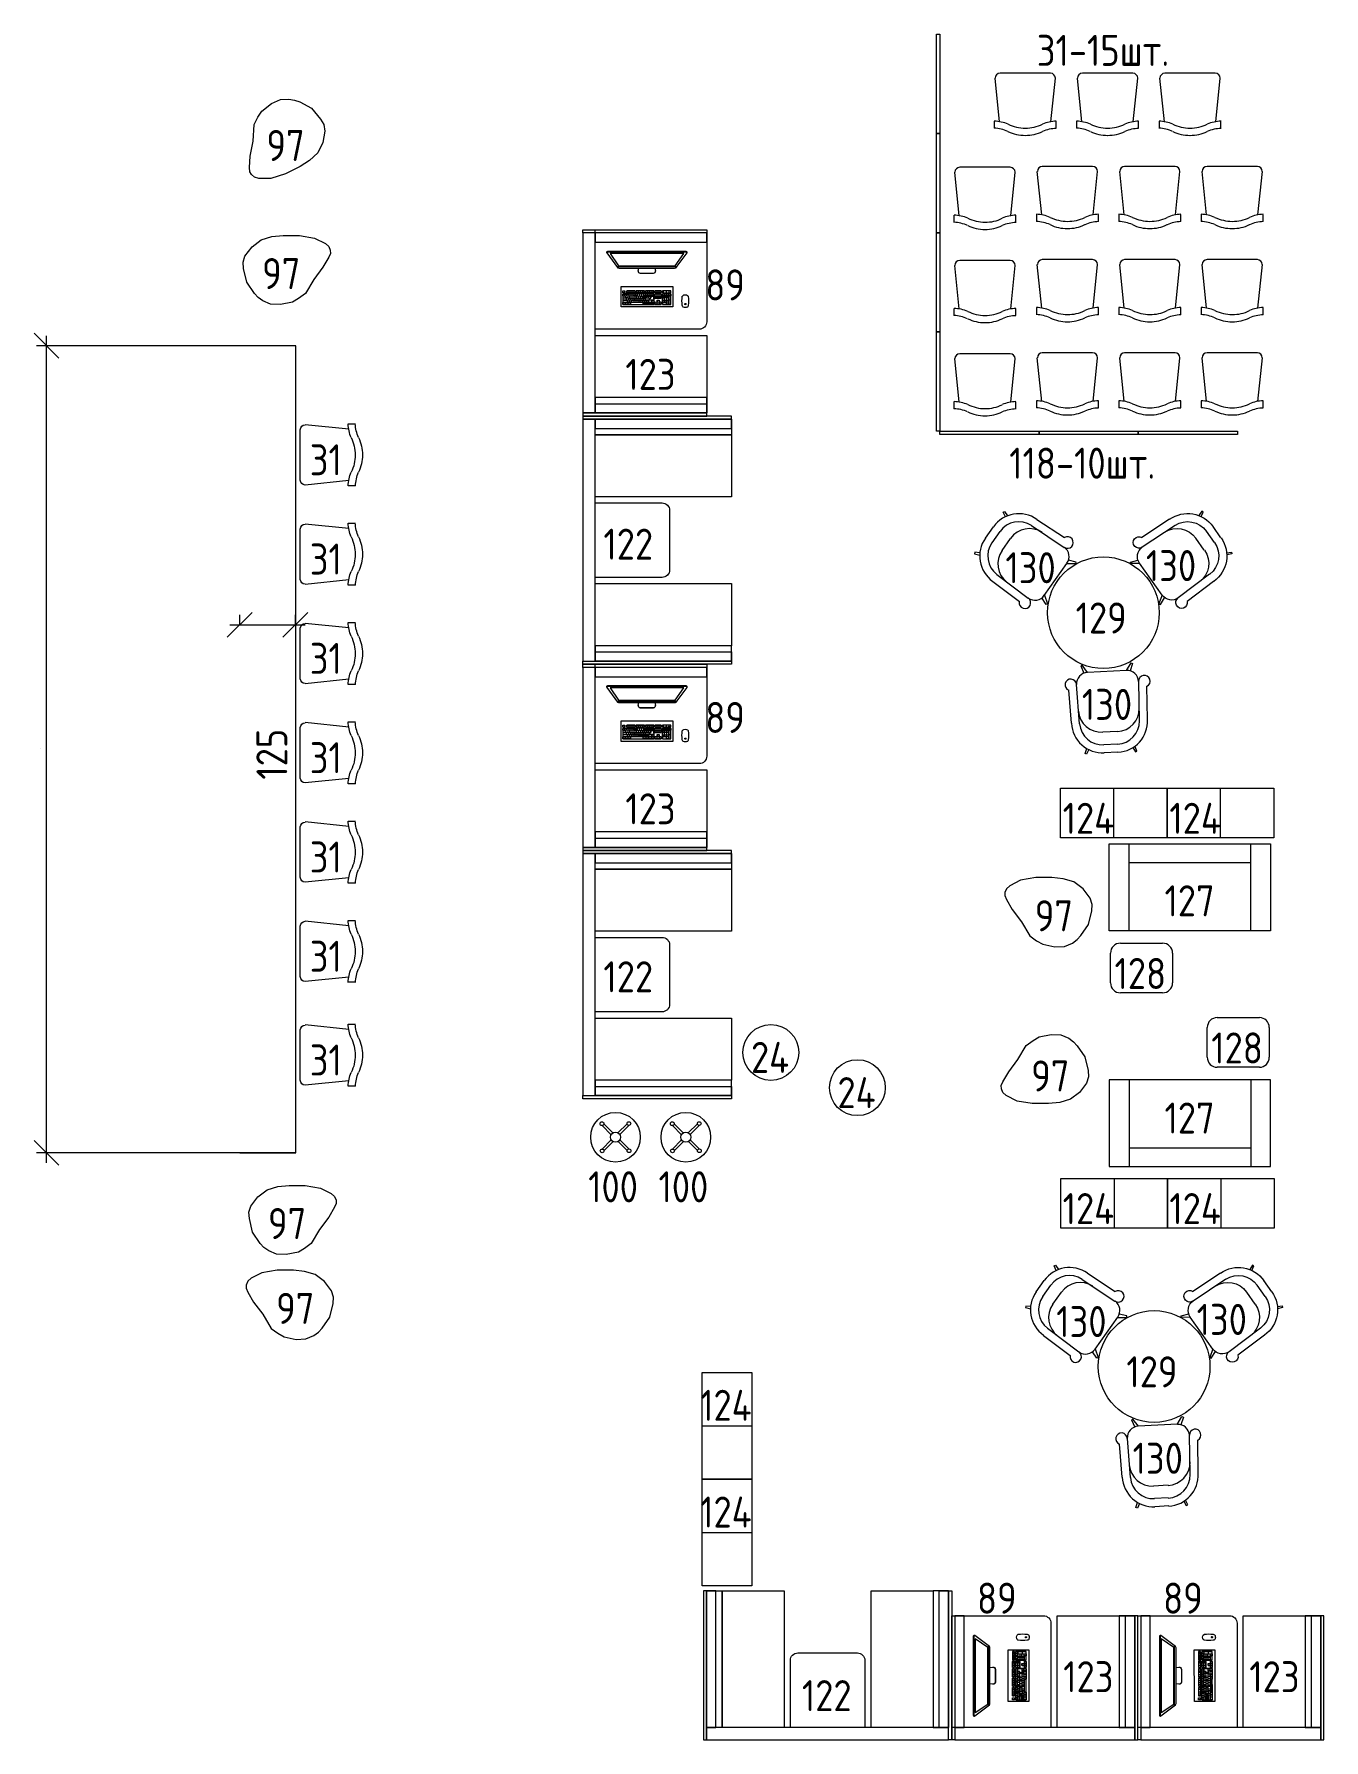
# Model space of a CAD drawing. Header units: millimetres. Extents: x -269164 to 430575, y -569542 to 36130.
# Drawn here: x 227864 to 238260, y -475857 to -462115 of the extents above; entities that cross this region are included whole.
import ezdxf

# ---------------------------------------------------------------- set-up
doc = ezdxf.new("R2010")
doc.units = ezdxf.units.MM
doc.layers.add('ТХ', color=5, linetype='Continuous', lineweight=5)
doc.layers.add('Уточнения', color=210, linetype='Continuous', lineweight=20)
doc.layers.add('ТХ_№ПОЗ', color=7, linetype='Continuous')
doc.styles.add('GOST Common_2', font='GOST_Common.ttf', dxfattribs={"width": 0.9, "height": 250})
doc.styles.add('GOST Common_3', font='GOST_Common.ttf', dxfattribs={"width": 0.9, "height": 2.5})
doc.dimstyles.new('TX-100', dxfattribs={"dimtxt": 200, "dimasz": 200, "dimexe": 80, "dimexo": 0, "dimgap": 50, "dimtad": 1, "dimtoh": 1, "dimdec": 0, "dimrnd": 10, "dimzin": 12, "dimtxsty": 'GOST Common_3', "dimblk": 'OBLIQUE', "dimcen": 1.5, "dimdle": 80, "dimclrd": 256, "dimclre": 256, "dimclrt": 256, "dimadec": 0, "dimazin": 0, "dimtfac": 1, "dimtdec": 0, "dimtmove": 0, "dimatfit": 3, "dimfxl": 1, "dimlwd": -1, "dimlwe": 15, "dimarcsym": 0})

# ---------------------------------------------------------------- blocks, each defined once
blk = doc.blocks.new('Стеллаж мобильный')
at = {"layer": 'ТХ'}
blk.add_line((17672, 38804), (18072, 38804), dxfattribs=at)
blk.add_lwpolyline([(17672, 38374), (17672, 39234), (18072, 39234), (18072, 38374)], close=True, dxfattribs=at)
blk = doc.blocks.new('пуф-мешок')
at = {"layer": 'ТХ', "lineweight": 0}
blk.add_lwpolyline([(166451, 4954), (166582, 4954), (166704, 4933), (166791, 4889), (166818, 4865), (166830, 4835), (166832, 4809), (166818, 4778), (166771, 4698), (166697, 4599), (166630, 4485), (166575, 4446), (166526, 4417), (166429, 4396), (166350, 4400), (166287, 4427), (166249, 4455), (166219, 4487), (166157, 4576), (166131, 4687), (166128, 4738), (166143, 4788), (166200, 4863), (166274, 4919), (166360, 4944)], close=True, dxfattribs=at)
blk = doc.blocks.new('Стул штабелируемый')
at = {"layer": 'ТХ'}
for p, q in [((138782, 14871), (138376, 14871)), ((138372, 14480), (138336, 14831)), ((138786, 14480), (138822, 14831)), ((138329, 14485), (138329, 14427)), ((138828, 14427), (138828, 14484))]:
    blk.add_line(p, q, dxfattribs=at)
for centre, radius, start, end in [((138376, 14831), 39.6, 90, 180), ((138782, 14831), 39.6, 360, 90), ((138318, 14169), 316, 67.3039, 87.9603), ((138585, 14768), 340, 244.7282, 269.0107), ((138579, 14750), 322, 270.0457, 295.6387), ((138840, 14169), 316, 92.0397, 112.6961), ((138316, 14127), 301, 65.8616, 87.6205), ((138579, 14693), 323, 244.4081, 269.9549), ((138579, 14692), 322, 270.0457, 295.6387), ((138838, 14123), 303, 91.7141, 113.2469)]:
    blk.add_arc(centre, radius, start, end, dxfattribs=at)
blk = doc.blocks.new('Диван 1300х700')
at = {"layer": 'ТХ'}
for p, q in [((22464, 37741), (22464, 37041)), ((23444, 37741), (23444, 37041)), ((23444, 37191), (22464, 37191))]:
    blk.add_line(p, q, dxfattribs=at)
blk.add_lwpolyline([(23604, 37041), (22304, 37041), (22304, 37741), (23604, 37741)], close=True, dxfattribs=at)
blk = doc.blocks.new('Стол журнальный')
at = {"layer": 'ТХ'}
for points in [[(20033, 37420), (20033, 37660)], [(20113, 37740), (20453, 37740)], [(20533, 37660), (20533, 37420)], [(20453, 37340), (20113, 37340)]]:
    blk.add_lwpolyline(points, dxfattribs=at)
for centre, start, end in [((20113, 37660), 90, 180), ((20453, 37660), 0, 90), ((20113, 37420), 180, 270), ((20453, 37420), 270, 0)]:
    blk.add_arc(centre, 80, start, end, dxfattribs=at)
blk = doc.blocks.new('Стол круглый')
at = {"layer": 'ТХ'}
blk.add_circle((26819, 37686), 450, dxfattribs=at)
blk = doc.blocks.new('A$C2d998672')
at = {"linetype": 'Continuous', "lineweight": 18}
for p, q in [((412, 294), (145, 311)), ((-54, 200), (-48, 211)), ((5, 156), (-54, 200)), ((-48, 211), (10, 186)), ((5, 158), (-5, -158)), ((417, 228), (101, 248)), ((658, 189), (618, 175)), ((627, 159), (663, 177)), ((663, 177), (658, 189)), ((488, 44), (485, -74)), ((590, 37), (587, -74)), ((655, 35), (652, -76)), ((-5, -156), (-66, -196)), ((-66, -196), (-61, -207)), ((-61, -207), (-1, -186)), ((402, -254), (85, -253)), ((645, -229), (606, -213)), ((616, -197), (651, -218)), ((651, -218), (645, -229)), ((393, -319), (126, -320))]:
    blk.add_line(p, q, dxfattribs=at)
for centre, radius, start, end in [((102, 294), 46.4, 21.8002, 268.222), ((405, 43), 251, 358.222, 88.222), ((98, 155), 92.8, 88.222, 178.222), ((303, 50), 186, 358.222, 86.1766), ((405, 43), 186, 358.222, 86.1766), ((299, -69), 186, 270.2674, 358.222), ((401, -68), 251, 268.222, 358.222), ((401, -68), 186, 270.2674, 358.222), ((88, -161), 92.8, 178.222, 268.222), ((84, -300), 46.4, 88.222, 334.6438)]:
    blk.add_arc(centre, radius, start, end, dxfattribs=at)
blk = doc.blocks.new('Вешалка напольная')
at = {"layer": 'ТХ'}
for p, q in [((36290, 13399), (36216, 13473)), ((36230, 13487), (36304, 13413)), ((36417, 13488), (36344, 13414)), ((36358, 13400), (36431, 13474)), ((36217, 13284), (36290, 13358)), ((36304, 13344), (36231, 13270)), ((36345, 13345), (36418, 13271)), ((36432, 13285), (36359, 13359))]:
    blk.add_line(p, q, dxfattribs=at)
for centre, radius in [((36324, 13379), 200), ((36215, 13488), 15), ((36432, 13489), 15), ((36324, 13379), 40), ((36216, 13269), 15), ((36433, 13270), 15)]:
    blk.add_circle(centre, radius, dxfattribs=at)
blk = doc.blocks.new('Перегородка')
at = {"layer": 'ТХ'}
blk.add_lwpolyline([(269786, 10386), (270586, 10386), (270586, 10361), (269786, 10361)], close=True, dxfattribs=at)
blk = doc.blocks.new('Кабина 2-х местная')
at = {"layer": 'ТХ'}
for points in [[(25, -1200), (0, -1200), (0, 0), (25, 0)], [(1975, -1200), (2000, -1200), (2000, 0), (1975, 0)], [(150, -100), (650, -100), (650, -1200), (150, -1200)], [(1350, -100), (1850, -100), (1850, -1200), (1350, -1200)]]:
    blk.add_lwpolyline(points, close=True, dxfattribs=at)
at = {"layer": 'ТХ', "ltscale": 50}
for points in [[(25, -100), (1975, -100), (1975, 0), (25, 0)], [(25, -1200), (150, -1200), (150, -100), (25, -100)], [(100, -1200), (25, -1200), (25, -100), (100, -100)], [(1975, -1200), (1850, -1200), (1850, -100), (1975, -100)], [(1900, -1200), (1975, -1200), (1975, -100), (1900, -100)]]:
    blk.add_lwpolyline(points, close=True, dxfattribs=at)
at = {"layer": 'ТХ'}
blk.add_lwpolyline([(700, -100), (1300, -100), (1300, -640, -0.414214), (1240, -700), (760, -700, -0.414214), (700, -640)], format="xyb", close=True, dxfattribs=at)
blk = doc.blocks.new('_Oblique')
at = {"color": 0, "linetype": 'ByBlock', "lineweight": -2}
blk.add_line((-0.5, -0.5), (0.5, 0.5), dxfattribs=at)
blk = doc.blocks.new('*D11900')
at = {"layer": 'Defpoints', "color": 0, "lineweight": 40, "transparency": 16777216}
for p in [(409501, -275876), (409950, -275876), (409950, -275876)]:
    blk.add_point(p, dxfattribs=at)
at = {"layer": 'ТХ', "lineweight": 15, "transparency": 16777216}
for p, q in [((409501, -275876), (409501, -275796)), ((409950, -275876), (409950, -275796))]:
    blk.add_line(p, q, dxfattribs=at)
at = {"layer": 'ТХ', "transparency": 16777216}
blk.add_line((409421, -275876), (410030, -275876), dxfattribs=at)
at = {"layer": 'ТХ', "transparency": 16777216, "xscale": 200, "yscale": 200, "zscale": 200, "rotation": 180}
blk.add_blockref('_Oblique', (409501, -275876), dxfattribs=at)
at = {"layer": 'ТХ', "transparency": 16777216, "xscale": 200, "yscale": 200, "zscale": 200}
blk.add_blockref('_Oblique', (409950, -275876), dxfattribs=at)
at = {"layer": 'ТХ', "transparency": 16777216, "insert": (409726, -275825), "char_height": 2.5, "attachment_point": 5, "style": 'GOST Common_3'}
blk.add_mtext('450', dxfattribs=at)
blk = doc.blocks.new('*D11901')
at = {"layer": 'Defpoints', "color": 0, "lineweight": 40, "transparency": 16777216}
for p in [(407944, -273628), (409951, -273628), (409951, -280130)]:
    blk.add_point(p, dxfattribs=at)
at = {"layer": 'ТХ', "transparency": 16777216}
blk.add_line((407944, -280210), (407944, -273548), dxfattribs=at)
at = {"layer": 'ТХ', "lineweight": 15, "transparency": 16777216}
for p, q in [((409951, -273628), (407864, -273628)), ((409951, -280130), (407864, -280130))]:
    blk.add_line(p, q, dxfattribs=at)
at = {"layer": 'ТХ', "transparency": 16777216, "xscale": 200, "yscale": 200, "zscale": 200}
for p, rotation in [((407944, -273628), 90), ((407944, -280130), 270)]:
    blk.add_blockref('_Oblique', p, dxfattribs=dict(at, rotation=rotation))
at = {"layer": 'ТХ', "transparency": 16777216, "insert": (407893, -276879), "char_height": 2.5, "attachment_point": 5, "rotation": 90, "style": 'GOST Common_3'}
blk.add_mtext('6500', dxfattribs=at)
blk = doc.blocks.new('Logo_Apple')
at = {"color": 0, "linetype": 'ByBlock', "lineweight": -2}
blk.add_lwpolyline([(1573, 1035, 0.60932574), (1668, -514, -0.13158971), (1143, -1402, -0.15253151), (846, -1554, -0.11925124), (661, -1541, -0.03241254), (435, -1453, 0.12443749), (138, -1397, 0.09953875), (-239, -1497, -0.08742046), (-451, -1559, -0.19162899), (-757, -1474, -0.0788772), (-1001, -1219, -0.16273057), (-1527, 270, -0.29917322), (-917, 1328, -0.21843141), (-209, 1340, 0.01759536), (9, 1258, 0.16365545), (191, 1258, 0.01485398), (341, 1313, -0.03626545), (651, 1413, -0.1104414), (932, 1418, -0.02065594), (1113, 1373, -0.14542297), (1502, 1122, -0.01539362), (1573, 1035)], format="xyb", dxfattribs=at)
blk.add_lwpolyline([(859, 2376, 0.40282968), (71, 1469, 0.40288947)], format="xyb", close=True, dxfattribs=at)
blk = doc.blocks.new('iMac 27_top persp_dwgmodels.com')
at = {"color": 0, "linetype": 'ByBlock', "lineweight": -2}
for p, q in [((-208, -104), (208, -103)), ((-208, -269), (-208, -104)), ((208, -103), (208, -269)), ((208, -269), (-208, -269)), ((-195, -138), (-178, -138)), ((-195, -155), (-195, -138)), ((-178, -155), (-195, -155)), ((57, -163), (-195, -164)), ((-195, -164), (-195, -249)), ((-195, -249), (58, -248)), ((-194, -139), (-179, -139)), ((-194, -154), (-194, -139)), ((-179, -154), (-194, -154)), ((-194, -165), (-163, -165)), ((-194, -179), (-194, -165)), ((-104, -181), (-194, -179)), ((-171, -181), (-194, -181)), ((-194, -181), (-194, -196)), ((-194, -196), (-171, -196)), ((-165, -198), (-194, -198)), ((-194, -198), (-194, -213)), ((-194, -213), (-165, -213)), ((-157, -215), (-194, -215)), ((-194, -215), (-194, -230)), ((-194, -230), (-157, -230)), ((-194, -233), (-133, -233)), ((-194, -248), (-194, -233)), ((-154, -248), (-194, -248)), ((-179, -139), (-179, -154)), ((-179, -165), (-179, -179)), ((-178, -138), (-178, -155)), ((-177, -179), (-177, -165)), ((-173, -248), (-173, -233)), ((-171, -196), (-171, -181)), ((-169, -196), (-169, -181)), ((-154, -196), (-169, -196)), ((-165, -213), (-165, -198)), ((-163, -198), (-138, -196)), ((-163, -213), (-163, -198)), ((-123, -215), (-163, -213)), ((-94, -138), (-162, -138)), ((-162, -138), (-162, -155)), ((-162, -155), (-94, -155)), ((-161, -139), (-95, -139)), ((-161, -154), (-161, -139)), ((-95, -154), (-161, -154)), ((-161, -165), (-146, -165)), ((-161, -179), (-161, -165)), ((-157, -230), (-157, -215)), ((-155, -215), (-154, -248)), ((-140, -230), (-155, -230)), ((-154, -181), (-154, -196)), ((-152, -248), (-152, -233)), ((-133, -248), (-152, -248)), ((-148, -198), (-148, -213)), ((-146, -139), (-146, -154)), ((-146, -198), (-30, -198)), ((-146, -213), (-146, -198)), ((-144, -165), (-112, -164)), ((-144, -179), (-144, -165)), ((-140, -215), (-140, -230)), ((-138, -181), (-138, -196)), ((-123, -230), (-138, -230)), ((-136, -196), (-136, -181)), ((-133, -233), (-133, -248)), ((-131, -233), (-131, -248)), ((-30, -233), (-131, -233)), ((-131, -248), (-30, -247)), ((-129, -139), (-129, -154)), ((-129, -164), (-129, -179)), ((-129, -213), (-129, -198)), ((-114, -213), (-129, -213)), ((-127, -179), (-127, -164)), ((-123, -215), (-123, -230)), ((-121, -181), (-121, -196)), ((-121, -215), (12, -215)), ((-121, -230), (-121, -215)), ((-114, -198), (-114, -213)), ((5, -213), (-114, -213)), ((-112, -164), (-112, -179)), ((-110, -154), (-110, -139)), ((-110, -164), (-78, -164)), ((-95, -179), (-110, -179)), ((-106, -215), (-106, -230)), ((-104, -181), (-104, -196)), ((-102, -181), (-28, -179)), ((-98, -198), (-98, -213)), ((-96, -213), (-96, -198)), ((-95, -139), (-95, -154)), ((-95, -164), (-95, -179)), ((-94, -155), (-94, -138)), ((-93, -179), (-93, -164)), ((-78, -179), (-93, -179)), ((-87, -181), (-87, -196)), ((-87, -230), (-87, -215)), ((-85, -138), (-85, -155)), ((-18, -138), (-85, -138)), ((-85, -155), (-18, -155)), ((-85, -196), (-85, -181)), ((-84, -139), (-53, -139)), ((-84, -154), (-84, -139)), ((-53, -154), (-84, -154)), ((-81, -198), (-81, -213)), ((-78, -164), (-78, -179)), ((-76, -179), (-76, -164)), ((-73, -215), (-73, -230)), ((-22, -230), (-71, -230)), ((-70, -181), (-70, -196)), ((-69, -139), (-69, -154)), ((-64, -198), (-64, -213)), ((-60, -179), (-60, -164)), ((-56, -215), (-56, -230)), ((-53, -139), (-53, -154)), ((-53, -181), (-53, -196)), ((-51, -139), (-19, -139)), ((-19, -154), (-51, -154)), ((-51, -181), (-37, -181)), ((-45, -164), (-45, -179)), ((-45, -213), (-45, -198)), ((-43, -179), (-43, -164)), ((-39, -215), (-39, -230)), ((-37, -181), (-37, -196)), ((-37, -215), (-22, -215)), ((-36, -139), (-36, -154)), ((-35, -181), (-3, -181)), ((-35, -196), (-35, -181)), ((-3, -196), (-35, -196)), ((-30, -198), (-30, -213)), ((-30, -198), (-11, -198)), ((-30, -247), (-30, -233)), ((-29, -233), (12, -232)), ((-28, -247), (-29, -233)), ((12, -247), (-28, -247)), ((-26, -164), (-11, -164)), ((-26, -179), (-26, -164)), ((23, -179), (-26, -179)), ((-22, -215), (-22, -230)), ((12, -230), (-20, -230)), ((-19, -139), (-19, -154)), ((-18, -155), (-18, -138)), ((-18, -196), (-18, -181)), ((-13, -198), (-13, -213)), ((-11, -198), (31, -196)), ((-10, -138), (-10, -155)), ((57, -138), (-10, -138)), ((-10, -155), (57, -155)), ((-9, -139), (23, -139)), ((-9, -154), (-9, -139)), ((6, -154), (-9, -154)), ((-9, -179), (-9, -164)), ((-9, -164), (6, -164)), ((-9, -233), (-9, -247)), ((-7, -247), (-8, -233)), ((-5, -215), (-5, -230)), ((-3, -181), (-3, -196)), ((-1, -181), (31, -181)), ((-1, -181), (-1, -197)), ((20, -213), (5, -213)), ((6, -164), (6, -179)), ((8, -154), (8, -139)), ((23, -154), (8, -154)), ((8, -164), (23, -164)), ((8, -179), (8, -164)), ((14, -247), (12, -215)), ((12, -232), (12, -247)), ((39, -215), (14, -215)), ((14, -215), (14, -230)), ((14, -230), (57, -230)), ((14, -232), (37, -232)), ((37, -247), (14, -247)), ((16, -196), (16, -181)), ((20, -198), (20, -213)), ((22, -213), (22, -198)), ((22, -198), (33, -198)), ((57, -213), (22, -213)), ((23, -164), (23, -179)), ((25, -154), (25, -139)), ((25, -139), (56, -139)), ((56, -154), (25, -154)), ((25, -164), (56, -164)), ((39, -179), (25, -179)), ((31, -181), (31, -196)), ((33, -198), (33, -181)), ((33, -181), (56, -181)), ((37, -232), (37, -247)), ((39, -164), (39, -179)), ((39, -230), (39, -215)), ((39, -232), (56, -232)), ((39, -247), (39, -232)), ((57, -247), (39, -247)), ((40, -139), (40, -154)), ((56, -179), (41, -179)), ((42, -215), (56, -215)), ((42, -230), (42, -215)), ((56, -139), (56, -154)), ((56, -164), (56, -179)), ((56, -181), (57, -213)), ((57, -155), (57, -138)), ((58, -248), (57, -163)), ((56, -215), (57, -230)), ((56, -232), (57, -247)), ((116, -138), (65, -138)), ((65, -138), (65, -155)), ((65, -155), (116, -155)), ((65, -163), (65, -197)), ((116, -163), (65, -163)), ((65, -197), (116, -197)), ((65, -231), (65, -249)), ((115, -232), (65, -231)), ((65, -249), (116, -248)), ((66, -154), (66, -139)), ((66, -139), (115, -139)), ((115, -153), (66, -154)), ((66, -179), (66, -164)), ((66, -164), (81, -164)), ((66, -181), (115, -181)), ((66, -196), (66, -181)), ((115, -196), (66, -196)), ((67, -247), (67, -232)), ((81, -247), (67, -247)), ((83, -215), (81, -247)), ((82, -231), (82, -214)), ((82, -214), (99, -214)), ((83, -154), (83, -139)), ((83, -164), (98, -164)), ((83, -196), (83, -164)), ((83, -215), (98, -215)), ((83, -247), (83, -232)), ((115, -247), (83, -247)), ((98, -215), (98, -230)), ((98, -232), (98, -247)), ((99, -214), (99, -231)), ((116, -231), (99, -231)), ((100, -154), (100, -139)), ((100, -164), (115, -164)), ((100, -179), (100, -164)), ((100, -196), (100, -181)), ((115, -139), (115, -153)), ((115, -164), (115, -179)), ((115, -181), (115, -196)), ((115, -232), (115, -247)), ((116, -155), (116, -138)), ((116, -197), (116, -163)), ((116, -248), (116, -231)), ((194, -138), (125, -138)), ((125, -138), (125, -154)), ((125, -154), (194, -154)), ((194, -163), (125, -163)), ((125, -163), (125, -248)), ((125, -248), (194, -248)), ((127, -164), (175, -164)), ((127, -179), (127, -164)), ((141, -179), (127, -179)), ((127, -181), (158, -181)), ((127, -230), (127, -181)), ((158, -196), (127, -196)), ((127, -215), (142, -215)), ((158, -230), (127, -230)), ((158, -232), (127, -232)), ((127, -232), (127, -247)), ((127, -247), (158, -247)), ((130, -146), (130, -148)), ((130, -146), (138, -146)), ((130, -148), (138, -148)), ((138, -148), (138, -146)), ((141, -164), (141, -179)), ((192, -179), (143, -179)), ((144, -230), (143, -181)), ((143, -215), (175, -213)), ((160, -146), (152, -146)), ((152, -146), (152, -148)), ((152, -148), (160, -148)), ((158, -164), (158, -179)), ((158, -181), (158, -230)), ((158, -247), (158, -232)), ((160, -148), (160, -146)), ((160, -179), (160, -164)), ((160, -181), (175, -181)), ((175, -196), (160, -196)), ((175, -230), (160, -230)), ((160, -247), (160, -232)), ((175, -247), (160, -247)), ((183, -146), (175, -146)), ((175, -146), (175, -148)), ((175, -148), (183, -148)), ((175, -181), (175, -230)), ((175, -232), (175, -247)), ((177, -164), (192, -164)), ((177, -179), (177, -164)), ((177, -181), (177, -247)), ((192, -181), (177, -181)), ((192, -215), (177, -215)), ((177, -247), (192, -247)), ((183, -148), (183, -146)), ((192, -164), (192, -179)), ((192, -247), (192, -181)), ((194, -154), (194, -138)), ((194, -248), (194, -163))]:
    blk.add_line(p, q, dxfattribs=at)
for points in [[(-224, 44), (0, 44), (224, 44, 0.086592), (235, 47, 0.101568), (236, 48), (324, 166, 0.191292), (325, 173, 0.278316), (318, 178), (0, 178), (-318, 178, 0.278316), (-325, 173, 0.191292), (-324, 166), (-236, 48, 0.101568), (-235, 47, 0.086592)], [(320, -172, -0.198798), (333, -182, -0.10516), (334, -184, -0.060397), (334, -255, -0.156139), (329, -267, -0.13832), (323, -271, -0.081219), (309, -273, -0.081219), (296, -271, -0.13832), (290, -267, -0.156139), (285, -255, -0.060397), (285, -184, -0.10516), (286, -182, -0.198798), (299, -172, -0.111855)]]:
    blk.add_lwpolyline(points, format="xyb", close=True, dxfattribs=at)
for points in [[(325, 171, 0.134659), (314, 174), (0, 174), (-314, 174, 0.134659), (-325, 171)], [(325, 170, 0.14396), (315, 173), (0, 173), (-315, 173, 0.14396), (-325, 170)], [(65, 44), (69, 20, -0.172549), (65, 8, -0.217529), (52, 0), (0, 0), (-52, 0, -0.217529), (-65, 8, -0.172549), (-69, 20), (-65, 44)], [(68, 22, -0.213296), (64, 7, -0.205349), (51, 1), (0, 1), (-51, 1, -0.205349), (-64, 7, -0.213296), (-68, 22)]]:
    blk.add_lwpolyline(points, format="xyb", dxfattribs=at)
blk.add_lwpolyline([(0, 163), (-297, 163), (-228, 62), (0, 62), (228, 62), (297, 163)], close=True, dxfattribs=at)
blk.add_lwpolyline([(-243, 56), (0, 56), (243, 56)], dxfattribs=at)
at = {"color": 0, "linetype": 'ByBlock', "lineweight": -2, "xscale": 0.002856511494637426, "yscale": 0.002856511494637426, "zscale": 0.002856511494637426}
blk.add_blockref('Logo_Apple', (310, -246), dxfattribs=at)
blk = doc.blocks.new('*U2465')
at = {"color": 0, "linetype": 'ByBlock', "lineweight": -2}
blk.add_blockref('iMac 27_top persp_dwgmodels.com', (0, 0), dxfattribs=at)
blk = doc.blocks.new('Кабина 1-местная')
at = {"layer": 'ТХ'}
for points in [[(0, -1000), (25, -1000), (25, 0), (0, 0)], [(1500, -1000), (1475, -1000), (1475, 0), (1500, 0)], [(25, -100), (650, -100), (650, -1000), (25, -1000)]]:
    blk.add_lwpolyline(points, close=True, dxfattribs=at)
at = {"layer": 'ТХ', "ltscale": 50}
for points in [[(25, -100), (1475, -100), (1475, 0), (25, 0)], [(25, -1000), (150, -1000), (150, -100), (25, -100)], [(100, -1000), (25, -1000), (25, -100), (100, -100)], [(1400, -1000), (1475, -1000), (1475, -100), (1400, -100)]]:
    blk.add_lwpolyline(points, close=True, dxfattribs=at)
at = {"layer": 'ТХ'}
blk.add_lwpolyline([(1500, 0), (1500, -1000), (760, -1000, -0.414214), (700, -940), (700, -100), (1500, -100)], format="xyb", dxfattribs=at)
at = {"layer": 'ТХ', "lineweight": 0, "rotation": 269.9999999999999}
blk.add_blockref('*U2465', (1148, -517), dxfattribs=at)
blk = doc.blocks.new('ТХ1 3 этаж')
at = {"layer": 'ТХ'}
blk.add_lwpolyline([(409502.3, -280129.9), (409952.3, -280129.9), (409952.3, -273629.9), (409502.3, -273629.9)], dxfattribs=at)
for centre in [(413782.6, -279321.9), (414479.7, -279605.4)]:
    blk.add_circle(centre, 225, dxfattribs=at)
at = {"lineweight": 30}
for p, rotation in [((412265.9, -274194.8), 90), ((412265.9, -277694.8), 90), ((416739.7, -284859.9), 180), ((418239.7, -284859.9), 180)]:
    blk.add_blockref('Кабина 1-местная', p, dxfattribs=dict(at, rotation=rotation))
at = {"layer": 'ТХ'}
for name, p, rotation in [('Перегородка', (404757.1, -1331.3), 270), ('пуф-мешок', (556399.2, -192849.2), 206.7471736051012), ('Перегородка', (404757.1, -2131.3), 270), ('Перегородка', (404757.1, -2931.3), 270), ('Перегородка', (404757.1, -3731.3), 270), ('Кабина 2-х местная', (412265.9, -276194.8), 90), ('Перегородка', (685729.7, -263956.2), 180), ('Перегородка', (686529.7, -263956.2), 180), ('Перегородка', (687329.7, -263956.2), 180), ('Стеллаж мобильный', (455350.9, -295264.4), 90), ('Стеллаж мобильный', (456210.9, -295264.4), 90), ('Кабина 2-х местная', (412265.9, -279694.8), 90), ('Диван 1300х700', (440113.7, -240600.5), 180), ('Стол журнальный', (437052.9, -241101.5), 180), ('пуф-мешок', (582470.2, -274780.2), 180), ('Стеллаж мобильный', (377745.9, -262664.8), 270), ('Стеллаж мобильный', (378605.9, -262664.8), 270), ('Кабина 2-х местная', (415239.7, -284859.9), 180)]:
    blk.add_blockref(name, p, dxfattribs=dict(at, rotation=rotation))
for name, p in [('Стул штабелируемый', (277253.8, -286303.3)), ('Стул штабелируемый', (277917.7, -286303.3)), ('Стул штабелируемый', (278581.6, -286303.3)), ('Стул штабелируемый', (276929.2, -287061.1)), ('Стул штабелируемый', (277593.8, -287054.2)), ('Стул штабелируемый', (278257.7, -287054.2)), ('Стул штабелируемый', (278921.6, -287054.2)), ('пуф-мешок', (243400.5, -277693.2)), ('Стул штабелируемый', (276929.1, -287812)), ('Стул штабелируемый', (277593.7, -287805.1)), ('Стул штабелируемый', (278257.6, -287805.1)), ('Стул штабелируемый', (278921.5, -287805.1)), ('Стул штабелируемый', (276929.2, -288563)), ('Стул штабелируемый', (277593.8, -288556)), ('Стул штабелируемый', (278257.7, -288556)), ('Стул штабелируемый', (278921.6, -288556)), ('Стол круглый', (389643.4, -313464.7)), ('Стол журнальный', (397266.8, -316781)), ('Вешалка напольная', (376206.1, -293383.7)), ('Вешалка напольная', (376772.9, -293383.7)), ('пуф-мешок', (243447.9, -285346.8)), ('Стол круглый', (390052.6, -319537.9)), ('Стеллаж мобильный', (395556, -321134.1)), ('Стеллаж мобильный', (395556, -321994.1))]:
    blk.add_blockref(name, p, dxfattribs=at)
at = {"layer": 'ТХ', "xscale": -1.000000000000009, "rotation": 90}
for p in [(424860.3, -135928.7), (424860.3, -136728.7), (424860.3, -137528.7), (424860.3, -138328.7), (424860.3, -139128.7), (424860.3, -139928.7), (424860.3, -140764.2)]:
    blk.add_blockref('Стул штабелируемый', p, dxfattribs=at)
at = {"layer": 'ТХ', "lineweight": 0}
for p, rotation in [((416077.6, -275510.2), 146.4616839735608), ((416491.5, -276252.3), 274.6365217073597), ((416486.8, -281583.4), 146.4616839735608), ((416900.7, -282325.5), 274.6365217073597)]:
    blk.add_blockref('A$C2d998672', p, dxfattribs=dict(at, rotation=rotation))
at = {"layer": 'ТХ', "lineweight": 0, "xscale": -1, "rotation": 213.5383160264392}
for p in [(416844.9, -275509.3), (417254.1, -281582.6)]:
    blk.add_blockref('A$C2d998672', p, dxfattribs=at)
at = {"layer": 'ТХ', "xscale": -1}
for name, p in [('пуф-мешок', (582499.1, -282867.3)), ('Диван 1300х700', (440113.7, -317282.1)), ('пуф-мешок', (576384.6, -286030.2))]:
    blk.add_blockref(name, p, dxfattribs=at)
at = {"layer": 'ТХ_№ПОЗ', "char_height": 250, "width": 595, "attachment_point": 5, "line_spacing_factor": 1.139951, "style": 'GOST Common_2'}
for s, insert in [('\\pxt4.23333,8.46667,12.7,16.93333,21.16667,25.4,29.63333,33.86667,38.1,42.33333,46.56667,50.8,55.03333,59.26667,63.5,67.73333,71.96667,76.2,80.43333,84.66667,88.9,93.13333,97.36667,101.6,105.83333,110.06667,114.3,118.53333,122.76667,127,131.23333,135.46667;31-15шт.', (416459.2, -271248.5)), ('\\pxt4.23333,8.46667,12.7,16.93333,21.16667,25.4,29.63333,33.86667,38.1,42.33333,46.56667,50.8,55.03333,59.26667,63.5,67.73333,71.96667,76.2,80.43333,84.66667,88.9,93.13333,97.36667,101.6,105.83333,110.06667,114.3,118.53333,122.76667,127,131.23333,135.46667;97', (409870.7, -272014.7)), ('\\pxt4.23333,8.46667,12.7,16.93333,21.16667,25.4,29.63333,33.86667,38.1,42.33333,46.56667,50.8,55.03333,59.26667,63.5,67.73333,71.96667,76.2,80.43333,84.66667,88.9,93.13333,97.36667,101.6,105.83333,110.06667,114.3,118.53333,122.76667,127,131.23333,135.46667;97', (409836.1, -273046.7)), ('\\pxt4.23333,8.46667,12.7,16.93333,21.16667,25.4,29.63333,33.86667,38.1,42.33333,46.56667,50.8,55.03333,59.26667,63.5,67.73333,71.96667,76.2,80.43333,84.66667,88.9,93.13333,97.36667,101.6,105.83333,110.06667,114.3,118.53333,122.76667,127,131.23333,135.46667;89', (413413.5, -273138)), ('\\pxt4.23333,8.46667,12.7,16.93333,21.16667,25.4,29.63333,33.86667,38.1,42.33333,46.56667,50.8,55.03333,59.26667,63.5,67.73333,71.96667,76.2,80.43333,84.66667,88.9,93.13333,97.36667,101.6,105.83333,110.06667,114.3,118.53333,122.76667,127,131.23333,135.46667;123', (412811.9, -273858.9)), ('\\pxt4.23333,8.46667,12.7,16.93333,21.16667,25.4,29.63333,33.86667,38.1,42.33333,46.56667,50.8,55.03333,59.26667,63.5,67.73333,71.96667,76.2,80.43333,84.66667,88.9,93.13333,97.36667,101.6,105.83333,110.06667,114.3,118.53333,122.76667,127,131.23333,135.46667;31', (410195.1, -274547.1)), ('\\pxt4.23333,8.46667,12.7,16.93333,21.16667,25.4,29.63333,33.86667,38.1,42.33333,46.56667,50.8,55.03333,59.26667,63.5,67.73333,71.96667,76.2,80.43333,84.66667,88.9,93.13333,97.36667,101.6,105.83333,110.06667,114.3,118.53333,122.76667,127,131.23333,135.46667;118-10шт.', (416291.6, -274574.3)), ('\\pxt4.23333,8.46667,12.7,16.93333,21.16667,25.4,29.63333,33.86667,38.1,42.33333,46.56667,50.8,55.03333,59.26667,63.5,67.73333,71.96667,76.2,80.43333,84.66667,88.9,93.13333,97.36667,101.6,105.83333,110.06667,114.3,118.53333,122.76667,127,131.23333,135.46667;122', (412633, -275226.9)), ('\\pxt4.23333,8.46667,12.7,16.93333,21.16667,25.4,29.63333,33.86667,38.1,42.33333,46.56667,50.8,55.03333,59.26667,63.5,67.73333,71.96667,76.2,80.43333,84.66667,88.9,93.13333,97.36667,101.6,105.83333,110.06667,114.3,118.53333,122.76667,127,131.23333,135.46667;31', (410195.1, -275347.1)), ('\\pxt4.23333,8.46667,12.7,16.93333,21.16667,25.4,29.63333,33.86667,38.1,42.33333,46.56667,50.8,55.03333,59.26667,63.5,67.73333,71.96667,76.2,80.43333,84.66667,88.9,93.13333,97.36667,101.6,105.83333,110.06667,114.3,118.53333,122.76667,127,131.23333,135.46667;130', (415875.7, -275416.5)), ('\\pxt4.23333,8.46667,12.7,16.93333,21.16667,25.4,29.63333,33.86667,38.1,42.33333,46.56667,50.8,55.03333,59.26667,63.5,67.73333,71.96667,76.2,80.43333,84.66667,88.9,93.13333,97.36667,101.6,105.83333,110.06667,114.3,118.53333,122.76667,127,131.23333,135.46667;130', (417007.5, -275399.4)), ('\\pxt4.23333,8.46667,12.7,16.93333,21.16667,25.4,29.63333,33.86667,38.1,42.33333,46.56667,50.8,55.03333,59.26667,63.5,67.73333,71.96667,76.2,80.43333,84.66667,88.9,93.13333,97.36667,101.6,105.83333,110.06667,114.3,118.53333,122.76667,127,131.23333,135.46667;129', (416444.5, -275821.5)), ('\\pxt4.23333,8.46667,12.7,16.93333,21.16667,25.4,29.63333,33.86667,38.1,42.33333,46.56667,50.8,55.03333,59.26667,63.5,67.73333,71.96667,76.2,80.43333,84.66667,88.9,93.13333,97.36667,101.6,105.83333,110.06667,114.3,118.53333,122.76667,127,131.23333,135.46667;31', (410195.1, -276147.1)), ('\\pxt4.23333,8.46667,12.7,16.93333,21.16667,25.4,29.63333,33.86667,38.1,42.33333,46.56667,50.8,55.03333,59.26667,63.5,67.73333,71.96667,76.2,80.43333,84.66667,88.9,93.13333,97.36667,101.6,105.83333,110.06667,114.3,118.53333,122.76667,127,131.23333,135.46667;89', (413413.5, -276622.9)), ('\\pxt4.23333,8.46667,12.7,16.93333,21.16667,25.4,29.63333,33.86667,38.1,42.33333,46.56667,50.8,55.03333,59.26667,63.5,67.73333,71.96667,76.2,80.43333,84.66667,88.9,93.13333,97.36667,101.6,105.83333,110.06667,114.3,118.53333,122.76667,127,131.23333,135.46667;130', (416491.4, -276517.8)), ('\\pxt4.23333,8.46667,12.7,16.93333,21.16667,25.4,29.63333,33.86667,38.1,42.33333,46.56667,50.8,55.03333,59.26667,63.5,67.73333,71.96667,76.2,80.43333,84.66667,88.9,93.13333,97.36667,101.6,105.83333,110.06667,114.3,118.53333,122.76667,127,131.23333,135.46667;31', (410195.1, -276947.1)), ('\\pxt4.23333,8.46667,12.7,16.93333,21.16667,25.4,29.63333,33.86667,38.1,42.33333,46.56667,50.8,55.03333,59.26667,63.5,67.73333,71.96667,76.2,80.43333,84.66667,88.9,93.13333,97.36667,101.6,105.83333,110.06667,114.3,118.53333,122.76667,127,131.23333,135.46667;123', (412811.9, -277358.9)), ('\\pxt4.23333,8.46667,12.7,16.93333,21.16667,25.4,29.63333,33.86667,38.1,42.33333,46.56667,50.8,55.03333,59.26667,63.5,67.73333,71.96667,76.2,80.43333,84.66667,88.9,93.13333,97.36667,101.6,105.83333,110.06667,114.3,118.53333,122.76667,127,131.23333,135.46667;124', (416341.7, -277435.3)), ('\\pxt4.23333,8.46667,12.7,16.93333,21.16667,25.4,29.63333,33.86667,38.1,42.33333,46.56667,50.8,55.03333,59.26667,63.5,67.73333,71.96667,76.2,80.43333,84.66667,88.9,93.13333,97.36667,101.6,105.83333,110.06667,114.3,118.53333,122.76667,127,131.23333,135.46667;124', (417201.7, -277435.3)), ('\\pxt4.23333,8.46667,12.7,16.93333,21.16667,25.4,29.63333,33.86667,38.1,42.33333,46.56667,50.8,55.03333,59.26667,63.5,67.73333,71.96667,76.2,80.43333,84.66667,88.9,93.13333,97.36667,101.6,105.83333,110.06667,114.3,118.53333,122.76667,127,131.23333,135.46667;31', (410195.1, -277747.1)), ('\\pxt4.23333,8.46667,12.7,16.93333,21.16667,25.4,29.63333,33.86667,38.1,42.33333,46.56667,50.8,55.03333,59.26667,63.5,67.73333,71.96667,76.2,80.43333,84.66667,88.9,93.13333,97.36667,101.6,105.83333,110.06667,114.3,118.53333,122.76667,127,131.23333,135.46667;127', (417157, -278100.2)), ('\\pxt4.23333,8.46667,12.7,16.93333,21.16667,25.4,29.63333,33.86667,38.1,42.33333,46.56667,50.8,55.03333,59.26667,63.5,67.73333,71.96667,76.2,80.43333,84.66667,88.9,93.13333,97.36667,101.6,105.83333,110.06667,114.3,118.53333,122.76667,127,131.23333,135.46667;97', (416063.5, -278220.7)), ('\\pxt4.23333,8.46667,12.7,16.93333,21.16667,25.4,29.63333,33.86667,38.1,42.33333,46.56667,50.8,55.03333,59.26667,63.5,67.73333,71.96667,76.2,80.43333,84.66667,88.9,93.13333,97.36667,101.6,105.83333,110.06667,114.3,118.53333,122.76667,127,131.23333,135.46667;31', (410195.1, -278547.1)), ('\\pxt4.23333,8.46667,12.7,16.93333,21.16667,25.4,29.63333,33.86667,38.1,42.33333,46.56667,50.8,55.03333,59.26667,63.5,67.73333,71.96667,76.2,80.43333,84.66667,88.9,93.13333,97.36667,101.6,105.83333,110.06667,114.3,118.53333,122.76667,127,131.23333,135.46667;122', (412633, -278712.2)), ('\\pxt4.23333,8.46667,12.7,16.93333,21.16667,25.4,29.63333,33.86667,38.1,42.33333,46.56667,50.8,55.03333,59.26667,63.5,67.73333,71.96667,76.2,80.43333,84.66667,88.9,93.13333,97.36667,101.6,105.83333,110.06667,114.3,118.53333,122.76667,127,131.23333,135.46667;128', (416760, -278685.6)), ('\\pxt4.23333,8.46667,12.7,16.93333,21.16667,25.4,29.63333,33.86667,38.1,42.33333,46.56667,50.8,55.03333,59.26667,63.5,67.73333,71.96667,76.2,80.43333,84.66667,88.9,93.13333,97.36667,101.6,105.83333,110.06667,114.3,118.53333,122.76667,127,131.23333,135.46667;24', (413775.8, -279361.7)), ('\\pxt4.23333,8.46667,12.7,16.93333,21.16667,25.4,29.63333,33.86667,38.1,42.33333,46.56667,50.8,55.03333,59.26667,63.5,67.73333,71.96667,76.2,80.43333,84.66667,88.9,93.13333,97.36667,101.6,105.83333,110.06667,114.3,118.53333,122.76667,127,131.23333,135.46667;128', (417540, -279285.6)), ('\\pxt4.23333,8.46667,12.7,16.93333,21.16667,25.4,29.63333,33.86667,38.1,42.33333,46.56667,50.8,55.03333,59.26667,63.5,67.73333,71.96667,76.2,80.43333,84.66667,88.9,93.13333,97.36667,101.6,105.83333,110.06667,114.3,118.53333,122.76667,127,131.23333,135.46667;31', (410195.1, -279382.6)), ('\\pxt4.23333,8.46667,12.7,16.93333,21.16667,25.4,29.63333,33.86667,38.1,42.33333,46.56667,50.8,55.03333,59.26667,63.5,67.73333,71.96667,76.2,80.43333,84.66667,88.9,93.13333,97.36667,101.6,105.83333,110.06667,114.3,118.53333,122.76667,127,131.23333,135.46667;24', (414472.9, -279645.3)), ('\\pxt4.23333,8.46667,12.7,16.93333,21.16667,25.4,29.63333,33.86667,38.1,42.33333,46.56667,50.8,55.03333,59.26667,63.5,67.73333,71.96667,76.2,80.43333,84.66667,88.9,93.13333,97.36667,101.6,105.83333,110.06667,114.3,118.53333,122.76667,127,131.23333,135.46667;97', (416034.6, -279511.2)), ('\\pxt4.23333,8.46667,12.7,16.93333,21.16667,25.4,29.63333,33.86667,38.1,42.33333,46.56667,50.8,55.03333,59.26667,63.5,67.73333,71.96667,76.2,80.43333,84.66667,88.9,93.13333,97.36667,101.6,105.83333,110.06667,114.3,118.53333,122.76667,127,131.23333,135.46667;127', (417157, -279850.2)), ('\\pxt4.23333,8.46667,12.7,16.93333,21.16667,25.4,29.63333,33.86667,38.1,42.33333,46.56667,50.8,55.03333,59.26667,63.5,67.73333,71.96667,76.2,80.43333,84.66667,88.9,93.13333,97.36667,101.6,105.83333,110.06667,114.3,118.53333,122.76667,127,131.23333,135.46667;100', (412510.5, -280404.1)), ('\\pxt4.23333,8.46667,12.7,16.93333,21.16667,25.4,29.63333,33.86667,38.1,42.33333,46.56667,50.8,55.03333,59.26667,63.5,67.73333,71.96667,76.2,80.43333,84.66667,88.9,93.13333,97.36667,101.6,105.83333,110.06667,114.3,118.53333,122.76667,127,131.23333,135.46667;100', (413077.4, -280404.1)), ('\\pxt4.23333,8.46667,12.7,16.93333,21.16667,25.4,29.63333,33.86667,38.1,42.33333,46.56667,50.8,55.03333,59.26667,63.5,67.73333,71.96667,76.2,80.43333,84.66667,88.9,93.13333,97.36667,101.6,105.83333,110.06667,114.3,118.53333,122.76667,127,131.23333,135.46667;124', (416341.7, -280579.6)), ('\\pxt4.23333,8.46667,12.7,16.93333,21.16667,25.4,29.63333,33.86667,38.1,42.33333,46.56667,50.8,55.03333,59.26667,63.5,67.73333,71.96667,76.2,80.43333,84.66667,88.9,93.13333,97.36667,101.6,105.83333,110.06667,114.3,118.53333,122.76667,127,131.23333,135.46667;124', (417201.7, -280579.6)), ('\\pxt4.23333,8.46667,12.7,16.93333,21.16667,25.4,29.63333,33.86667,38.1,42.33333,46.56667,50.8,55.03333,59.26667,63.5,67.73333,71.96667,76.2,80.43333,84.66667,88.9,93.13333,97.36667,101.6,105.83333,110.06667,114.3,118.53333,122.76667,127,131.23333,135.46667;97', (409883.4, -280700.2)), ('\\pxt4.23333,8.46667,12.7,16.93333,21.16667,25.4,29.63333,33.86667,38.1,42.33333,46.56667,50.8,55.03333,59.26667,63.5,67.73333,71.96667,76.2,80.43333,84.66667,88.9,93.13333,97.36667,101.6,105.83333,110.06667,114.3,118.53333,122.76667,127,131.23333,135.46667;97', (409949, -281383.7)), ('\\pxt4.23333,8.46667,12.7,16.93333,21.16667,25.4,29.63333,33.86667,38.1,42.33333,46.56667,50.8,55.03333,59.26667,63.5,67.73333,71.96667,76.2,80.43333,84.66667,88.9,93.13333,97.36667,101.6,105.83333,110.06667,114.3,118.53333,122.76667,127,131.23333,135.46667;130', (416284.9, -281489.8)), ('\\pxt4.23333,8.46667,12.7,16.93333,21.16667,25.4,29.63333,33.86667,38.1,42.33333,46.56667,50.8,55.03333,59.26667,63.5,67.73333,71.96667,76.2,80.43333,84.66667,88.9,93.13333,97.36667,101.6,105.83333,110.06667,114.3,118.53333,122.76667,127,131.23333,135.46667;130', (417416.7, -281472.7)), ('\\pxt4.23333,8.46667,12.7,16.93333,21.16667,25.4,29.63333,33.86667,38.1,42.33333,46.56667,50.8,55.03333,59.26667,63.5,67.73333,71.96667,76.2,80.43333,84.66667,88.9,93.13333,97.36667,101.6,105.83333,110.06667,114.3,118.53333,122.76667,127,131.23333,135.46667;129', (416853.7, -281894.7)), ('\\pxt4.23333,8.46667,12.7,16.93333,21.16667,25.4,29.63333,33.86667,38.1,42.33333,46.56667,50.8,55.03333,59.26667,63.5,67.73333,71.96667,76.2,80.43333,84.66667,88.9,93.13333,97.36667,101.6,105.83333,110.06667,114.3,118.53333,122.76667,127,131.23333,135.46667;124', (413420.1, -282164.5)), ('\\pxt4.23333,8.46667,12.7,16.93333,21.16667,25.4,29.63333,33.86667,38.1,42.33333,46.56667,50.8,55.03333,59.26667,63.5,67.73333,71.96667,76.2,80.43333,84.66667,88.9,93.13333,97.36667,101.6,105.83333,110.06667,114.3,118.53333,122.76667,127,131.23333,135.46667;130', (416900.6, -282591.1)), ('\\pxt4.23333,8.46667,12.7,16.93333,21.16667,25.4,29.63333,33.86667,38.1,42.33333,46.56667,50.8,55.03333,59.26667,63.5,67.73333,71.96667,76.2,80.43333,84.66667,88.9,93.13333,97.36667,101.6,105.83333,110.06667,114.3,118.53333,122.76667,127,131.23333,135.46667;124', (413420.1, -283024.5)), ('\\pxt4.23333,8.46667,12.7,16.93333,21.16667,25.4,29.63333,33.86667,38.1,42.33333,46.56667,50.8,55.03333,59.26667,63.5,67.73333,71.96667,76.2,80.43333,84.66667,88.9,93.13333,97.36667,101.6,105.83333,110.06667,114.3,118.53333,122.76667,127,131.23333,135.46667;89', (415603.7, -283718.3)), ('\\pxt4.23333,8.46667,12.7,16.93333,21.16667,25.4,29.63333,33.86667,38.1,42.33333,46.56667,50.8,55.03333,59.26667,63.5,67.73333,71.96667,76.2,80.43333,84.66667,88.9,93.13333,97.36667,101.6,105.83333,110.06667,114.3,118.53333,122.76667,127,131.23333,135.46667;89', (417103.7, -283718.3)), ('\\pxt4.23333,8.46667,12.7,16.93333,21.16667,25.4,29.63333,33.86667,38.1,42.33333,46.56667,50.8,55.03333,59.26667,63.5,67.73333,71.96667,76.2,80.43333,84.66667,88.9,93.13333,97.36667,101.6,105.83333,110.06667,114.3,118.53333,122.76667,127,131.23333,135.46667;123', (416341.1, -284351.1)), ('\\pxt4.23333,8.46667,12.7,16.93333,21.16667,25.4,29.63333,33.86667,38.1,42.33333,46.56667,50.8,55.03333,59.26667,63.5,67.73333,71.96667,76.2,80.43333,84.66667,88.9,93.13333,97.36667,101.6,105.83333,110.06667,114.3,118.53333,122.76667,127,131.23333,135.46667;123', (417841.1, -284351.1)), ('\\pxt4.23333,8.46667,12.7,16.93333,21.16667,25.4,29.63333,33.86667,38.1,42.33333,46.56667,50.8,55.03333,59.26667,63.5,67.73333,71.96667,76.2,80.43333,84.66667,88.9,93.13333,97.36667,101.6,105.83333,110.06667,114.3,118.53333,122.76667,127,131.23333,135.46667;122', (414232.8, -284503.5))]:
    blk.add_mtext(s, dxfattribs=dict(at, insert=insert))
at = {"layer": 'ТХ_№ПОЗ', "insert": (409760.5, -276919), "char_height": 250, "width": 595, "attachment_point": 5, "rotation": 90, "line_spacing_factor": 1.139951, "style": 'GOST Common_2'}
blk.add_mtext('\\pxt4.23333,8.46667,12.7,16.93333,21.16667,25.4,29.63333,33.86667,38.1,42.33333,46.56667,50.8,55.03333,59.26667,63.5,67.73333,71.96667,76.2,80.43333,84.66667,88.9,93.13333,97.36667,101.6,105.83333,110.06667,114.3,118.53333,122.76667,127,131.23333,135.46667;125', dxfattribs=at)
at = {"layer": 'ТХ'}
dim = blk.add_linear_dim(base=(407944.1, -273628.2), p1=(409951.3, -280129.9), p2=(409951.3, -273628.2), angle=90, dimstyle='TX-100', dxfattribs=at)
dim.commit()
dim.dimension.update_dxf_attribs({"geometry": '*D11901', "text_midpoint": (407892.8, -276879.1)})
dim = blk.add_linear_dim(base=(409950.4, -275876), p1=(409501.3, -275876), p2=(409950.4, -275876), angle=180, dimstyle='TX-100', dxfattribs=at)
dim.commit()
dim.dimension.update_dxf_attribs({"geometry": '*D11900', "text_midpoint": (409725.8, -275876), "dimtype": 128})

msp = doc.modelspace()

# ---------------------------------------------------------------- block references
at = {"layer": 'Уточнения', "lineweight": 50}
msp.add_blockref('ТХ1 3 этаж', (-179979.78, -190997.11), dxfattribs=at)

doc.saveas('drawing.dxf')
